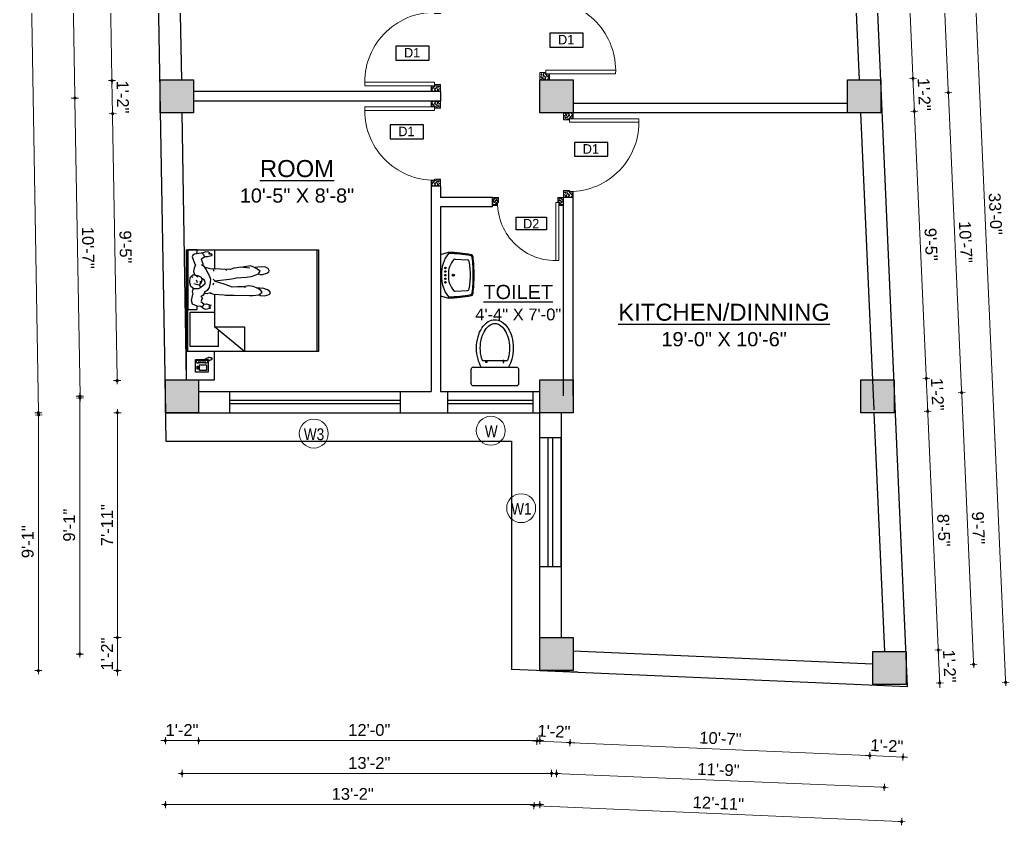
# Model space of a CAD drawing. Header units: inches. Extents: x -4763 to -1586, y -14268 to -12020.
# Drawn here: x -3973.6 to -3555.7, y -12716.5 to -12376.1 of the extents above; entities that cross this region are included whole.
import ezdxf

# ---------------------------------------------------------------- set-up
doc = ezdxf.new("R2010")
doc.units = ezdxf.units.IN
doc.header["$LTSCALE"] = 0.5
doc.header["$MEASUREMENT"] = 0
doc.header["$PDMODE"] = 66
for name, color, linetype, lineweight in [('door', 202, 'Continuous', 5), ('Ele', 7, 'Continuous', 30), ('hatch', 9, 'Continuous', 0), ('TEXT', 220, 'Continuous', 9), ('Toilet', 7, 'Continuous', 25), ('wall', 20, 'Continuous', 40)]:
    doc.layers.add(name, color=color, linetype=linetype, lineweight=lineweight)
doc.layers.add('furniture', color=31, linetype='Continuous')
doc.styles.add('arial', font='arial.ttf')
doc.styles.add('ordinary', font='ARIALN.TTF')
doc.styles.get("Standard").update_dxf_attribs({"font": 'arial.ttf'})
doc.dimstyles.new('S8', dxfattribs={"dimtxt": 5, "dimasz": 1, "dimexe": 6, "dimexo": 18, "dimgap": 1.9375, "dimtad": 1, "dimdec": 0, "dimzin": 3, "dimdsep": 46, "dimlunit": 4, "dimtxsty": 'Standard', "dimblk": 'dot 2', "dimcen": 12, "dimse1": 1, "dimse2": 1, "dimclrd": 1, "dimclre": 1, "dimclrt": 256, "dimadec": 0, "dimazin": 0, "dimtfac": 0.75, "dimtdec": 0, "dimtix": 1, "dimtmove": 1, "dimatfit": 3, "dimldrblk": 'DOT', "dimfxl": 1, "dimtolj": 1, "dimtzin": 0, "dimlwd": 9, "dimlwe": 9, "dimarcsym": 0})

# ---------------------------------------------------------------- blocks, each defined once
blk = doc.blocks.new('BED3')
at = {"layer": 'furniture'}
for p, q in [((82.68, 78), (22.7, 78)), ((22.7, 78), (22.7, 0)), ((82.68, 77.07), (22.7, 77.07)), ((82.68, 0), (82.68, 78)), ((55.62, 46.25), (56.4, 49.04)), ((56.4, 49.04), (57.04, 49.66)), ((57.04, 49.66), (57.58, 49.68)), ((57.58, 49.68), (58.45, 49.02)), ((58.45, 49.02), (59.2, 48.07)), ((59.2, 48.07), (60.04, 45.31)), ((68.21, 45.01), (69.06, 47.68)), ((69.06, 47.68), (69.82, 48.74)), ((69.82, 48.74), (70.54, 48.93)), ((70.54, 48.93), (71.64, 48.3)), ((71.64, 48.3), (72.45, 46.86)), ((72.45, 46.86), (72.74, 44.58)), ((55.84, 43.84), (55.62, 46.25)), ((55.77, 39.3), (56.17, 42.85)), ((56.1, 43.24), (55.84, 43.84)), ((56.17, 42.85), (57.82, 44.78)), ((57.82, 44.78), (58.8, 44.14)), ((58.8, 44.14), (59.86, 42.48)), ((59.86, 42.48), (61.08, 39.6)), ((60.04, 45.31), (59.91, 42.62)), ((60.07, 43.56), (60.16, 41.76)), ((67.36, 39.62), (68.66, 42.69)), ((68.17, 43.63), (68.21, 45.01)), ((68.55, 42.73), (68.17, 43.63)), ((68.66, 42.69), (70.17, 43.72)), ((70.17, 43.72), (71.54, 41.65)), ((71.54, 41.65), (72.48, 39.91)), ((72.55, 42.33), (72.29, 40.63)), ((72.74, 44.58), (72.55, 42.33)), ((55.86, 37.43), (55.77, 39.3)), ((55.94, 28.37), (55.86, 37.43)), ((61.47, 36.81), (60.9, 33.73)), ((61.08, 39.6), (61.47, 36.81)), ((66.23, 29.64), (66.61, 35.43)), ((66.61, 35.43), (66.9, 38.41)), ((66.9, 38.41), (67.36, 39.62)), ((71.88, 37.55), (72.48, 32.06)), ((73.32, 37.94), (72.46, 33.27)), ((72.48, 39.91), (73.07, 38.35)), ((73.07, 38.35), (73.32, 37.94)), ((37.32, 34.32, 11.36), (22.7, 34.32, 11.36)), ((22.7, 34.32, 11.36), (37.32, 16.7, 11.36)), ((37.32, 16.7, 11.36), (37.32, 34.32, 11.36)), ((60.44, 34.96), (60.97, 33.2)), ((60.98, 30.23), (60.64, 26.94)), ((60.97, 33.2), (60.98, 30.23)), ((65.74, 27.99), (66.23, 29.64)), ((66.23, 29.64), (66.4, 29.73)), ((72.17, 29.82), (71.85, 28.13)), ((72.48, 32.06), (72.17, 29.82)), ((55.89, 23.28), (55.94, 28.37)), ((60.73, 27.31), (62.35, 22.94)), ((64.38, 16.74), (65.5, 25.57)), ((65.5, 25.57), (65.74, 27.99)), ((70.61, 23.8), (71.04, 23.14)), ((71.85, 28.13), (70.94, 25.62)), ((71.26, 24.42), (70.99, 23.14)), ((71.05, 25.86), (71.26, 24.42)), ((25.57, 19.05, 12.8), (34.97, 19.05, 12.8)), ((25.57, 19.05, 12.8), (25.57, 2.35, 12.8)), ((56.15, 22.44), (55.89, 23.28)), ((56.53, 16.29), (56.15, 22.44)), ((62.35, 22.94), (63.47, 19.17)), ((63.47, 19.17), (64, 16.77)), ((71.04, 23.14), (71.48, 17.3)), ((6, 16.7), (22.7, 16.7)), ((6, 0), (6, 16.7)), ((10.41, 13.05, 27.83), (10.41, 5.54, 27.83)), ((18.02, 13.05, 27.83), (10.41, 13.05, 27.83)), ((11.39, 11.89, 27.83), (11.39, 7.83, 27.83)), ((14.87, 11.89, 27.83), (11.39, 11.89, 27.83)), ((14.87, 7.83, 27.83), (14.87, 11.89, 27.83)), ((17.03, 12.53, 27.83), (17.37, 13.59, 27.83)), ((17.18, 13.77, 27.83), (17.74, 13.96, 27.83)), ((17.37, 14.14, 27.83), (17.92, 14.33, 27.83)), ((17.55, 14.52, 27.83), (18.11, 14.7, 27.83)), ((17.74, 14.89, 27.83), (18.29, 15.07, 27.83)), ((18.02, 5.54, 27.83), (18.02, 13.05, 27.83)), ((18.23, 15.34, 27.83), (18.79, 15.52, 27.83)), ((18.29, 11.73, 27.83), (18.85, 11.92, 27.83)), ((18.48, 12.1, 27.83), (19.04, 12.29, 27.83)), ((18.67, 15.07, 27.83), (19.22, 15.26, 27.83)), ((18.67, 12.47, 27.83), (19.22, 12.66, 27.83)), ((18.85, 14.7, 27.83), (19.41, 14.89, 27.83)), ((18.85, 12.85, 27.83), (19.41, 13.03, 27.83)), ((19.04, 14.33, 27.83), (19.59, 14.52, 27.83)), ((19.04, 13.96, 27.83), (19.59, 14.14, 27.83)), ((19.04, 13.59, 27.83), (19.59, 13.77, 27.83)), ((19.04, 13.22, 27.83), (19.59, 13.4, 27.83)), ((22.7, 16.7), (22.7, 0)), ((56.5, 16.7, 11.36), (37.32, 16.7, 11.36)), ((45.91, 2.35, 12.8), (45.91, 16.7, 12.8)), ((48.05, 13.99), (47.51, 11.59)), ((48.58, 14.25), (48.05, 13.99)), ((49.2, 13.35), (48.58, 14.25)), ((49.49, 13.67), (49.2, 13.35)), ((50.24, 14.49), (49.48, 14.3)), ((49.48, 14.3), (49.49, 13.67)), ((50.8, 12), (49.97, 14.43)), ((50.57, 10.41), (50.8, 12)), ((57.25, 14.12), (56.53, 16.29)), ((57.18, 10.87), (57.02, 12.68)), ((57.09, 12.8), (57.46, 14.74)), ((58.72, 12.47), (58.02, 11.13)), ((60.45, 13.6), (58.72, 12.47)), ((63.39, 14.22), (60.45, 13.6)), ((62.14, 15.88), (63.34, 16.39)), ((65.39, 14.26), (63.39, 14.22)), ((64.68, 16.66), (65.34, 15.99)), ((67.58, 13.58), (65.39, 14.26)), ((70.45, 11.96), (67.58, 13.58)), ((70.93, 11.78), (69.96, 12.07)), ((70.61, 16.18), (70.18, 16.06)), ((71.32, 15.89), (70.61, 16.18)), ((72.16, 11.08), (70.93, 11.78)), ((71.48, 17.3), (71.29, 15.12)), ((71.42, 14.88), (71.74, 13.49)), ((82.68, 16.7, 11.36), (71.43, 16.7, 11.36)), ((71.74, 13.49), (72.22, 11.27)), ((78.72, 12.64), (79.29, 14.19)), ((78.75, 10.7), (78.72, 12.64)), ((79.29, 14.19), (79.36, 15.12)), ((79.36, 15.12), (79.94, 15.32)), ((80.14, 15.04), (79.94, 15.32)), ((80.14, 15.04), (80.27, 13.65)), ((80.27, 13.65), (80.8, 13.64)), ((80.35, 14.44), (81.28, 13.42)), ((81.28, 13.42), (81.57, 11.37)), ((82.68, 0), (82.68, 16.7)), ((11.39, 7.83, 27.83), (14.87, 7.83, 27.83)), ((12.26, 11.17, 27.83), (12.26, 11.17, 27.83)), ((12.26, 10.3, 27.83), (12.26, 10.3, 27.83)), ((12.26, 9.43, 27.83), (12.26, 9.43, 27.83)), ((12.26, 8.56, 27.83), (12.26, 8.56, 27.83)), ((14.14, 6.82, 27.83), (12.26, 6.82, 27.83)), ((12.26, 6.82, 27.83), (12.26, 6.38, 27.83)), ((12.26, 6.38, 27.83), (14.14, 6.38, 27.83)), ((13.13, 11.17, 27.83), (13.13, 11.17, 27.83)), ((13.13, 10.3, 27.83), (13.13, 10.3, 27.83)), ((13.13, 9.43, 27.83), (13.13, 9.43, 27.83)), ((13.13, 8.56, 27.83), (13.13, 8.56, 27.83)), ((14, 11.17, 27.83), (14, 11.17, 27.83)), ((14, 10.3, 27.83), (14, 10.3, 27.83)), ((14, 9.43, 27.83), (14, 9.43, 27.83)), ((14, 8.56, 27.83), (14, 8.56, 27.83)), ((14.14, 6.38, 27.83), (14.14, 6.82, 27.83)), ((16.24, 6.99, 27.83), (16.24, 11.62, 27.83)), ((17.17, 6.99, 27.83), (17.17, 11.62, 27.83)), ((18.11, 11.36, 27.83), (18.67, 11.55, 27.83)), ((47.51, 11.59), (47.82, 10.37)), ((47.82, 10.37), (49.19, 8.7)), ((49.19, 8.7), (49.53, 9.73)), ((49.19, 8.7), (49.43, 6.53)), ((49.43, 6.53), (50.75, 3.79)), ((49.53, 9.73), (50.23, 10.33)), ((50.23, 10.33), (50.82, 10.44)), ((52.33, 8.58), (50.82, 10.44)), ((53.04, 9.08), (52.52, 8.78)), ((54, 9.47), (53.04, 9.08)), ((55.17, 8.96), (54, 9.47)), ((55.99, 9.94), (54.93, 8.71)), ((57.02, 10.57), (55.99, 9.94)), ((58.21, 11.01), (57.02, 10.57)), ((60.46, 8.61), (59.63, 7.18)), ((59.63, 7.18), (59.81, 4.59)), ((61.01, 8.19), (60.36, 8.12)), ((62.52, 10.98), (60.46, 8.61)), ((61.91, 7.66), (61.01, 8.19)), ((61.89, 7.62), (62.6, 4.47)), ((63.51, 8.83), (61.91, 7.66)), ((63.53, 11.08), (62.52, 10.98)), ((64.19, 8.31), (62.87, 8.32)), ((64.05, 6.26), (63.37, 6.45)), ((64.83, 9.23), (63.51, 8.83)), ((64.43, 10.74), (63.53, 11.08)), ((65.09, 5.81), (64.05, 6.26)), ((65.36, 10.15), (64.43, 10.74)), ((65.92, 9.13), (64.83, 9.23)), ((66.22, 9.05), (65.36, 10.15)), ((66.53, 8.85), (65.92, 9.13)), ((67.66, 6.94), (66.53, 8.85)), ((66.69, 6.96), (67.8, 5.35)), ((67.89, 5.13), (67.66, 6.94)), ((73.33, 10.21), (72.16, 11.08)), ((74.08, 9.07), (73.33, 10.21)), ((74.72, 9.88), (73.62, 9.87)), ((77.15, 8.93), (74.72, 9.88)), ((78.49, 10.75), (77.21, 8.85)), ((80.06, 10.21), (78.49, 10.75)), ((80.63, 9.62), (80.06, 10.21)), ((80.83, 8.87), (80.14, 4.81)), ((81.57, 11.37), (80.69, 9.59)), ((80.69, 9.59), (80.83, 8.87)), ((22.7, 0), (6, 0)), ((10.41, 5.54, 27.83), (18.02, 5.54, 27.83)), ((22.7, 0.93), (82.68, 0.93)), ((82.68, 0), (22.7, 0)), ((25.57, 2.35, 12.8), (45.91, 2.35, 12.8)), ((50.75, 3.79), (52.76, 3.16)), ((52.76, 3.16), (56.32, 3.84)), ((56.49, 4.04), (58.19, 3.71)), ((58.19, 3.71), (60.06, 4.24)), ((59.81, 4.59), (61.11, 2.74)), ((61.11, 2.74), (63.3, 2.13)), ((63.3, 2.13), (64.69, 2.1)), ((64.69, 2.1), (65.39, 2.31)), ((65.39, 2.31), (66.31, 2.32)), ((66.31, 2.32), (67.14, 3.19)), ((66.95, 3.11), (66.64, 3.83)), ((67.14, 3.19), (67.97, 3.86)), ((67.97, 3.86), (67.89, 5.13)), ((69.96, 4.39), (68.14, 4.83)), ((71.97, 4.61), (69.96, 4.39)), ((73.8, 5.44), (71.97, 4.61)), ((74.23, 5.03), (73.8, 5.44)), ((78.53, 3.57), (74.23, 5.03)), ((79.56, 4.01), (78.53, 3.57)), ((80.14, 4.81), (79.56, 4.01))]:
    blk.add_line(p, q, dxfattribs=at)
blk.add_lwpolyline([(80.42, 6.46), (82.68, 6.46), (82.68, 0.93), (47.51, 0.93), (47.51, 6.46), (49.46, 6.46)], dxfattribs=at)
for centre, start, end in [((16.7, 11.62, 27.83), 298.49146, 241.50854), ((16.7, 6.99, 27.83), 118.49146, 61.50854)]:
    blk.add_arc(centre, 0.972, start, end, dxfattribs=at)
blk = doc.blocks.new('mb-lavabo5')
for p, q in [((-219, 0), (-242, -85)), ((219, 0), (-219, 0)), ((219, 0), (242, -85)), ((-230, -85), (-242, -85)), ((242, -85), (230, -85)), ((-170, -154), (-163, -284)), ((170, -154), (163, -284))]:
    blk.add_line(p, q)
for centre, radius in [((-76, -52), 7.7), ((-76, -52), 7.93), ((-38, -52), 7.93), ((-38, -52), 7.7), ((0, -52), 7.93), ((38, -52), 7.7), ((38, -52), 7.93), ((76, -52), 7.7), ((76, -52), 7.93), ((0, -135), 11.3), ((0, -135), 7.55)]:
    blk.add_circle(centre, radius)
for centre, radius, start, end in [((1005, -72), 1246, 180.6088, 191.7933), ((-12, -360), 351, 88.0682, 128.4553), ((1017, -72), 1246, 180.6088, 191.4142), ((-20, -292), 208, 84.3472, 134.0569), ((12, -360), 351, 51.5447, 91.9318), ((20, -292), 208, 45.9431, 95.6528), ((-1017, -72), 1246, 348.5858, 359.3912), ((-1005, -72), 1246, 348.2067, 359.3912), ((-154, -153), 15.1, 134.0569, 182.9669), ((154, -153), 15.1, 357.0331, 45.9431), ((-142, -283), 21.2, 182.9669, 260.9653), ((18, 723), 1040, 260.9881, 269.0391), ((-18, 723), 1040, 271.0245, 279.0219), ((142, -283), 21.2, 279.0347, 357.0331), ((-195, -322), 21.2, 191.7933, 262.1623), ((-185, -314), 21.2, 191.4142, 263.5691), ((-4, 1285), 1640, 263.2249, 270.1481), ((-4, 1285), 1631, 263.5691, 270.149), ((4, 1285), 1631, 269.851, 276.4309), ((4, 1285), 1640, 269.8519, 276.7751), ((185, -314), 21.2, 276.4309, 348.5858), ((195, -322), 21.2, 277.8377, 348.2067)]:
    blk.add_arc(centre, radius, start, end)
blk = doc.blocks.new('mb-boncau1')
at = {"linetype": 'Continuous'}
for p, q in [((225, 0), (-225, 0)), ((-250, -25), (-250, -175)), ((250, -175), (250, -25)), ((-225, -200), (225, -200))]:
    blk.add_line(p, q, dxfattribs=at)
at = {"color": 44, "linetype": 'Continuous'}
for p, q in [((-133, -270), (133, -270)), ((-86, -248), (-96, -248)), ((-96, -248), (-96, -270)), ((-96, -270), (-86, -270)), ((-86, -270), (-86, -248)), ((86, -248), (96, -248)), ((86, -270), (86, -248)), ((96, -270), (86, -270)), ((96, -248), (96, -270))]:
    blk.add_line(p, q, dxfattribs=at)
at = {"linetype": 'Continuous'}
for centre, radius, start, end in [((-225, -25), 25, 90, 180), ((225, -25), 25, 0, 90), ((-225, -175), 25, 180, 270), ((134, -366), 323, 149.0966, 164.9269), ((-134, -366), 323, 15.0731, 30.9034), ((225, -175), 25, 270, 0), ((264, -401), 458, 164.9269, 180), ((-264, -401), 458, 0, 15.0731), ((264, -401), 458, 180, 195.0731), ((-264, -401), 458, 344.9269, 0), ((134, -436), 323, 195.0731, 213.0315), ((-134, -436), 323, 326.9685, 344.9269), ((52, -490), 226, 213.0315, 237.5002), ((-52, -490), 226, 302.4998, 326.9685), ((0, -571), 129, 237.5002, 270), ((0, -571), 129, 270, 302.4998)]:
    blk.add_arc(centre, radius, start, end, dxfattribs=at)
at = {"color": 44, "linetype": 'Continuous'}
for centre, radius, start, end in [((264, -401), 418, 164.9269, 180), ((134, -366), 283, 160.176, 164.9269), ((-134, -366), 283, 15.0731, 19.824), ((-264, -401), 418, 0, 15.0731), ((264, -401), 418, 180, 195.0731), ((-264, -401), 418, 344.9269, 0), ((134, -436), 283, 195.0731, 213.0315), ((-134, -436), 283, 326.9685, 344.9269), ((52, -490), 186, 213.0315, 237.5002), ((-52, -490), 186, 302.4998, 326.9685), ((0, -571), 89.3, 237.5002, 270), ((0, -571), 89.3, 270, 302.4998)]:
    blk.add_arc(centre, radius, start, end, dxfattribs=at)
blk = doc.blocks.new('A$C27B36B59')
at = {"layer": 'door'}
for p, q in [((0, 4), (0, 0)), ((2.5, 4), (0, 4)), ((0, 0), (3, 0)), ((2.5, 2.5), (2.5, 4)), ((3, 2.5), (2.5, 2.5)), ((3, 0), (3, 2.5))]:
    blk.add_line(p, q, dxfattribs=at)
for centre, radius, start, end in [((-1.4, -0.54), 4.75, 22.1411, 72.838), ((1.34, 2.09), 1.64, 45.138, 144.8948), ((2.21, 0.3), 2.49, 83.3149, 152.658), ((0.13, 0.37), 2.05, 349.4875, 93.6805), ((1.96, -0.47), 2.01, 58.7447, 166.495), ((-0.06, 0.32), 1.13, 343.542, 86.947), ((2.08, -0.4), 1.17, 38.2816, 160.1519)]:
    blk.add_arc(centre, radius, start, end, dxfattribs=at)
blk = doc.blocks.new('D2')
at = {"layer": 'door'}
for p, q in [((74473.95, 24047.59), (74473.95, 24018.09)), ((74473.95, 24047.59), (74475.45, 24047.59)), ((74475.45, 24047.59), (74475.45, 24018.13))]:
    blk.add_line(p, q, dxfattribs=at)
blk.add_arc((74473.95, 24047.59), 29.5, 180, 272.9146, dxfattribs=at)
at = {"layer": 'door', "xscale": -1, "rotation": 180}
blk.add_blockref('A$C27B36B59', (74441.95, 24050.09), dxfattribs=at)
at = {"layer": 'door', "rotation": 180}
blk.add_blockref('A$C27B36B59', (74477.95, 24050.09), dxfattribs=at)
blk = doc.blocks.new('dot1')
at = {"layer": 'hatch'}
h = blk.add_hatch(color=256, dxfattribs=at)
edge = h.paths.add_edge_path()
edge.add_arc((0, 0), 1, 0, 360)
for p, q in [((3, 0), (-3, 0)), ((0, 3), (0, -3))]:
    blk.add_line(p, q, dxfattribs=at)
blk.add_circle((0, 0), 1, dxfattribs=at)
blk = doc.blocks.new('dot 2')
at = {"layer": 'hatch', "xscale": 0.5, "yscale": 0.5, "zscale": 0.5}
blk.add_blockref('dot1', (0, 0), dxfattribs=at)
blk = doc.blocks.new('*D1412')
at = {"layer": 'Defpoints', "color": 0, "transparency": 16777216}
for p in [(-3916.71, -12276.47), (-3934.7, -12401.82), (-3914.31, -12401.47)]:
    blk.add_point(p, dxfattribs=at)
at = {"layer": 'Toilet', "color": 1, "lineweight": 9, "transparency": 16777216}
blk.add_line((-3936.84, -12277.82), (-3934.72, -12400.82), dxfattribs=at)
for p, rotation in [((-3936.86, -12276.82), 90.98917906508004), ((-3934.7, -12401.82), 270.98917906508)]:
    blk.add_blockref('dot 2', p, dxfattribs=dict(at, rotation=rotation))
at = {"layer": 'Toilet', "transparency": 16777216, "insert": (-3931.29, -12339.24), "char_height": 5, "attachment_point": 5, "rotation": 270.9892}
blk.add_mtext('\\A1;10\'-5"', dxfattribs=at)
blk = doc.blocks.new('_Dot')
at = {"color": 0, "linetype": 'ByBlock', "lineweight": -2}
blk.add_line((-0.5, 0), (-1, 0), dxfattribs=at)
at = {"color": 0, "linetype": 'ByBlock', "const_width": 0.5}
blk.add_lwpolyline([(-0.25, 0, 1), (0.25, 0, 1)], format="xyb", close=True, dxfattribs=at)
blk = doc.blocks.new('*D1413')
at = {"layer": 'Defpoints', "color": 0, "transparency": 16777216}
for p in [(-3914.31, -12401.47), (-3934.46, -12415.82), (-3914.31, -12415.47)]:
    blk.add_point(p, dxfattribs=at)
at = {"layer": 'Toilet', "color": 1, "lineweight": 9, "transparency": 16777216}
for p, q in [((-3934.72, -12400.82), (-3934.74, -12399.82)), ((-3934.7, -12401.82), (-3934.46, -12415.82)), ((-3934.44, -12416.82), (-3934.43, -12417.82))]:
    blk.add_line(p, q, dxfattribs=at)
for p, rotation in [((-3934.7, -12401.82), 270.98917906508), ((-3934.46, -12415.82), 90.98917906508004)]:
    blk.add_blockref('dot 2', p, dxfattribs=dict(at, rotation=rotation))
at = {"layer": 'Toilet', "transparency": 16777216, "insert": (-3930.13, -12408.74), "char_height": 5, "attachment_point": 5, "rotation": 270.9892}
blk.add_mtext('\\A1;1\'-2"', dxfattribs=at)
blk = doc.blocks.new('*D1414')
at = {"layer": 'Defpoints', "color": 0, "transparency": 16777216}
for p in [(-3914.31, -12415.47), (-3932.51, -12528.57), (-3912.12, -12528.21)]:
    blk.add_point(p, dxfattribs=at)
at = {"layer": 'Toilet', "color": 1, "lineweight": 9, "transparency": 16777216}
blk.add_line((-3934.44, -12416.82), (-3932.53, -12527.57), dxfattribs=at)
for p, rotation in [((-3934.46, -12415.82), 90.98917906508004), ((-3932.51, -12528.57), 270.98917906508)]:
    blk.add_blockref('dot 2', p, dxfattribs=dict(at, rotation=rotation))
at = {"layer": 'Toilet', "transparency": 16777216, "insert": (-3929, -12472.11), "char_height": 5, "attachment_point": 5, "rotation": 270.9892}
blk.add_mtext('\\A1;9\'-5"', dxfattribs=at)
blk = doc.blocks.new('*D1415')
at = {"layer": 'Defpoints', "color": 0, "transparency": 16777216}
for p in [(-3950.38, -12409.21), (-3907.31, -12408.47), (-3905.12, -12535.21)]:
    blk.add_point(p, dxfattribs=at)
at = {"layer": 'Toilet', "color": 1, "lineweight": 9, "transparency": 16777216}
blk.add_line((-3948.21, -12534.96), (-3950.36, -12410.21), dxfattribs=at)
for p, rotation in [((-3950.38, -12409.21), 90.98917906511056), ((-3948.19, -12535.96), 270.9891790651105)]:
    blk.add_blockref('dot 2', p, dxfattribs=dict(at, rotation=rotation))
at = {"layer": 'Toilet', "transparency": 16777216, "insert": (-3944.79, -12472.51), "char_height": 5, "attachment_point": 5, "rotation": 270.9892}
blk.add_mtext('\\A1;10\'-7"', dxfattribs=at)
blk = doc.blocks.new('*D1416')
at = {"layer": 'Defpoints', "color": 0, "transparency": 16777216}
for p in [(-3909.71, -12269.47), (-3952.78, -12270.21), (-3907.31, -12408.47)]:
    blk.add_point(p, dxfattribs=at)
at = {"layer": 'Toilet', "color": 1, "lineweight": 9, "transparency": 16777216}
blk.add_line((-3950.4, -12408.21), (-3952.76, -12271.21), dxfattribs=at)
for p, rotation in [((-3952.78, -12270.21), 90.98917906508001), ((-3950.38, -12409.21), 270.98917906508)]:
    blk.add_blockref('dot 2', p, dxfattribs=dict(at, rotation=rotation))
at = {"layer": 'Toilet', "transparency": 16777216, "insert": (-3947.13, -12339.64), "char_height": 5, "attachment_point": 5, "rotation": 270.9892}
blk.add_mtext('\\A1;11\'-7"', dxfattribs=at)
blk = doc.blocks.new('*D1418')
at = {"layer": 'Defpoints', "color": 0, "transparency": 16777216}
for p in [(-3746.95, -12535.21), (-3948.28, -12644.17), (-3746.95, -12644.17)]:
    blk.add_point(p, dxfattribs=at)
at = {"layer": 'Toilet', "color": 1, "lineweight": 9, "transparency": 16777216}
blk.add_line((-3948.28, -12536.21), (-3948.28, -12643.17), dxfattribs=at)
for p, rotation in [((-3948.28, -12535.21), 90), ((-3948.28, -12644.17), 270)]:
    blk.add_blockref('dot 2', p, dxfattribs=dict(at, rotation=rotation))
at = {"layer": 'Toilet', "transparency": 16777216, "insert": (-3952.77, -12589.69), "char_height": 5, "attachment_point": 5, "rotation": 90}
blk.add_mtext('\\A1;9\'-1"', dxfattribs=at)
blk = doc.blocks.new('*D1419')
at = {"layer": 'Defpoints', "color": 0, "transparency": 16777216}
for p in [(-3753.95, -12542.21), (-3932.39, -12637.17), (-3753.95, -12637.17)]:
    blk.add_point(p, dxfattribs=at)
at = {"layer": 'Toilet', "color": 1, "lineweight": 9, "transparency": 16777216}
blk.add_line((-3932.39, -12543.21), (-3932.39, -12636.17), dxfattribs=at)
for p, rotation in [((-3932.39, -12542.21), 90), ((-3932.39, -12637.17), 270)]:
    blk.add_blockref('dot 2', p, dxfattribs=dict(at, rotation=rotation))
at = {"layer": 'Toilet', "transparency": 16777216, "insert": (-3936.84, -12589.69), "char_height": 5, "attachment_point": 5, "rotation": 90}
blk.add_mtext('\\A1;7\'-11"', dxfattribs=at)
blk = doc.blocks.new('*D1420')
at = {"layer": 'Defpoints', "color": 0, "transparency": 16777216}
for p in [(-3753.95, -12637.17), (-3932.39, -12651.17), (-3753.95, -12651.17)]:
    blk.add_point(p, dxfattribs=at)
at = {"layer": 'Toilet', "color": 1, "lineweight": 9, "transparency": 16777216}
for p, q in [((-3932.39, -12636.17), (-3932.39, -12635.17)), ((-3932.39, -12637.17), (-3932.39, -12651.17)), ((-3932.39, -12652.17), (-3932.39, -12653.17))]:
    blk.add_line(p, q, dxfattribs=at)
for p, rotation in [((-3932.39, -12637.17), 270), ((-3932.39, -12651.17), 90)]:
    blk.add_blockref('dot 2', p, dxfattribs=dict(at, rotation=rotation))
at = {"layer": 'Toilet', "transparency": 16777216, "insert": (-3936.84, -12644.17), "char_height": 5, "attachment_point": 5, "rotation": 90}
blk.add_mtext('\\A1;1\'-2"', dxfattribs=at)
blk = doc.blocks.new('*D1421')
at = {"layer": 'Defpoints', "color": 0, "transparency": 16777216}
for p in [(-3918.56, -12169.47), (-3965.71, -12543.14), (-3912.12, -12542.21)]:
    blk.add_point(p, dxfattribs=at)
at = {"layer": 'Toilet', "color": 1, "lineweight": 9, "transparency": 16777216}
blk.add_line((-3972.13, -12171.39), (-3965.73, -12542.14), dxfattribs=at)
for p, rotation in [((-3972.15, -12170.39), 90.98917906510306), ((-3965.71, -12543.14), 270.9891790651031)]:
    blk.add_blockref('dot 2', p, dxfattribs=dict(at, rotation=rotation))
at = {"layer": 'Toilet', "transparency": 16777216, "insert": (-3964.44, -12356.69), "char_height": 5, "attachment_point": 5, "rotation": 270.9892}
blk.add_mtext('\\A1;31\'-1"', dxfattribs=at)
blk = doc.blocks.new('*D1422')
at = {"layer": 'Defpoints', "color": 0, "transparency": 16777216}
for p in [(-3753.95, -12542.21), (-3965.81, -12651.17), (-3753.95, -12651.17)]:
    blk.add_point(p, dxfattribs=at)
at = {"layer": 'Toilet', "color": 1, "lineweight": 9, "transparency": 16777216}
blk.add_line((-3965.81, -12543.21), (-3965.81, -12650.17), dxfattribs=at)
for p, rotation in [((-3965.81, -12542.21), 90), ((-3965.81, -12651.17), 270)]:
    blk.add_blockref('dot 2', p, dxfattribs=dict(at, rotation=rotation))
at = {"layer": 'Toilet', "transparency": 16777216, "insert": (-3970.3, -12596.69), "char_height": 5, "attachment_point": 5, "rotation": 90}
blk.add_mtext('\\A1;9\'-1"', dxfattribs=at)
blk = doc.blocks.new('*D1423')
at = {"layer": 'Defpoints', "color": 0, "transparency": 16777216}
for p in [(-3912.12, -12542.21), (-3898.12, -12542.21), (-3912.12, -12680.71)]:
    blk.add_point(p, dxfattribs=at)
at = {"layer": 'Toilet', "color": 1, "lineweight": 9, "transparency": 16777216}
for p, q in [((-3913.12, -12680.71), (-3914.12, -12680.71)), ((-3898.12, -12680.71), (-3912.12, -12680.71)), ((-3897.12, -12680.71), (-3896.12, -12680.71))]:
    blk.add_line(p, q, dxfattribs=at)
blk.add_blockref('dot 2', (-3912.12, -12680.71), dxfattribs=at)
at = {"layer": 'Toilet', "color": 1, "lineweight": 9, "transparency": 16777216, "rotation": 180}
blk.add_blockref('dot 2', (-3898.12, -12680.71), dxfattribs=at)
at = {"layer": 'Toilet', "transparency": 16777216, "insert": (-3905.12, -12676.26), "char_height": 5, "attachment_point": 5}
blk.add_mtext('\\A1;1\'-2"', dxfattribs=at)
blk = doc.blocks.new('*D1425')
at = {"layer": 'Defpoints', "color": 0, "transparency": 16777216}
for p in [(-3753.95, -12651.17), (-3739.95, -12651.78), (-3741.24, -12681.56)]:
    blk.add_point(p, dxfattribs=at)
at = {"layer": 'Toilet', "color": 1, "lineweight": 9, "transparency": 16777216}
for p, q in [((-3756.24, -12680.91), (-3757.24, -12680.86)), ((-3755.24, -12680.95), (-3741.24, -12681.56)), ((-3740.25, -12681.6), (-3739.25, -12681.64))]:
    blk.add_line(p, q, dxfattribs=at)
for p, rotation in [((-3755.24, -12680.95), 357.5160448331329), ((-3741.24, -12681.56), 177.5160448331328)]:
    blk.add_blockref('dot 2', p, dxfattribs=dict(at, rotation=rotation))
at = {"layer": 'Toilet', "transparency": 16777216, "insert": (-3748.05, -12676.81), "char_height": 5, "attachment_point": 5, "rotation": 357.516}
blk.add_mtext('\\A1;1\'-2"', dxfattribs=at)
blk = doc.blocks.new('*D1426')
at = {"layer": 'Defpoints', "color": 0, "transparency": 16777216}
for p in [(-3739.95, -12651.78), (-3613.31, -12657.08), (-3614.61, -12687.05)]:
    blk.add_point(p, dxfattribs=at)
at = {"layer": 'Toilet', "color": 1, "lineweight": 9, "transparency": 16777216}
blk.add_line((-3740.25, -12681.6), (-3615.61, -12687.01), dxfattribs=at)
for p, rotation in [((-3741.24, -12681.56), 177.5160448331316), ((-3614.61, -12687.05), 357.5160448331316)]:
    blk.add_blockref('dot 2', p, dxfattribs=dict(at, rotation=rotation))
at = {"layer": 'Toilet', "transparency": 16777216, "insert": (-3677.73, -12679.82), "char_height": 5, "attachment_point": 5, "rotation": 357.516}
blk.add_mtext('\\A1;10\'-7"', dxfattribs=at)
blk = doc.blocks.new('*D1427')
at = {"layer": 'Defpoints', "color": 0, "transparency": 16777216}
for p in [(-3613.31, -12657.08), (-3599.31, -12657.08), (-3600.64, -12687.66)]:
    blk.add_point(p, dxfattribs=at)
at = {"layer": 'Toilet', "color": 1, "lineweight": 9, "transparency": 16777216}
for p, q in [((-3615.61, -12687.01), (-3616.61, -12686.96)), ((-3614.61, -12687.05), (-3600.64, -12687.66)), ((-3599.64, -12687.7), (-3598.64, -12687.74))]:
    blk.add_line(p, q, dxfattribs=at)
for p, rotation in [((-3614.61, -12687.05), 357.5160448331316), ((-3600.64, -12687.66), 177.5160448331316)]:
    blk.add_blockref('dot 2', p, dxfattribs=dict(at, rotation=rotation))
at = {"layer": 'Toilet', "transparency": 16777216, "insert": (-3607.43, -12682.91), "char_height": 5, "attachment_point": 5, "rotation": 357.516}
blk.add_mtext('\\A1;1\'-2"', dxfattribs=at)
blk = doc.blocks.new('*D1429')
at = {"layer": 'Defpoints', "color": 0, "transparency": 16777216}
for p in [(-3746.95, -12644.17), (-3606.31, -12650.08), (-3608.43, -12700.48)]:
    blk.add_point(p, dxfattribs=at)
at = {"layer": 'Toilet', "color": 1, "lineweight": 9, "transparency": 16777216}
blk.add_line((-3748.07, -12694.62), (-3609.43, -12700.44), dxfattribs=at)
for p, rotation in [((-3749.07, -12694.58), 177.5958237491187), ((-3608.43, -12700.48), 357.5958237491187)]:
    blk.add_blockref('dot 2', p, dxfattribs=dict(at, rotation=rotation))
at = {"layer": 'Toilet', "transparency": 16777216, "insert": (-3678.56, -12693.04), "char_height": 5, "attachment_point": 5, "rotation": 357.5958}
blk.add_mtext('\\A1;11\'-9"', dxfattribs=at)
blk = doc.blocks.new('*D1430')
at = {"layer": 'Defpoints', "color": 0, "transparency": 16777216}
for p in [(-3912.12, -12542.21), (-3753.95, -12542.21), (-3753.95, -12707.78)]:
    blk.add_point(p, dxfattribs=at)
at = {"layer": 'Toilet', "color": 1, "lineweight": 9, "transparency": 16777216}
blk.add_line((-3911.12, -12707.78), (-3754.95, -12707.78), dxfattribs=at)
at = {"layer": 'Toilet', "color": 1, "lineweight": 9, "transparency": 16777216, "rotation": 180}
blk.add_blockref('dot 2', (-3912.12, -12707.78), dxfattribs=at)
at = {"layer": 'Toilet', "color": 1, "lineweight": 9, "transparency": 16777216}
blk.add_blockref('dot 2', (-3753.95, -12707.78), dxfattribs=at)
at = {"layer": 'Toilet', "transparency": 16777216, "insert": (-3833.04, -12703.29), "char_height": 5, "attachment_point": 5}
blk.add_mtext('\\A1;13\'-2"', dxfattribs=at)
blk = doc.blocks.new('*D1431')
at = {"layer": 'Defpoints', "color": 0, "transparency": 16777216}
for p in [(-3753.95, -12651.17), (-3598.65, -12657.91), (-3601.13, -12714.99)]:
    blk.add_point(p, dxfattribs=at)
at = {"layer": 'Toilet', "color": 1, "lineweight": 9, "transparency": 16777216}
blk.add_line((-3755.43, -12708.29), (-3602.13, -12714.94), dxfattribs=at)
for p, rotation in [((-3756.43, -12708.25), 177.5160448331279), ((-3601.13, -12714.99), 357.5160448331279)]:
    blk.add_blockref('dot 2', p, dxfattribs=dict(at, rotation=rotation))
at = {"layer": 'Toilet', "transparency": 16777216, "insert": (-3678.59, -12707.17), "char_height": 5, "attachment_point": 5, "rotation": 357.516}
blk.add_mtext('\\A1;12\'-11"', dxfattribs=at)
blk = doc.blocks.new('*D1433')
at = {"layer": 'Defpoints', "color": 0, "transparency": 16777216}
for p in [(-3616.17, -12276.47), (-3610.01, -12401.47), (-3596.39, -12400.87)]:
    blk.add_point(p, dxfattribs=at)
at = {"layer": 'Toilet', "color": 1, "lineweight": 9, "transparency": 16777216}
blk.add_line((-3601.88, -12276.84), (-3596.43, -12399.87), dxfattribs=at)
for p, rotation in [((-3601.92, -12275.84), 92.53635972212807), ((-3596.39, -12400.87), 272.5363597221281)]:
    blk.add_blockref('dot 2', p, dxfattribs=dict(at, rotation=rotation))
at = {"layer": 'Toilet', "transparency": 16777216, "insert": (-3594.67, -12338.15), "char_height": 5, "attachment_point": 5, "rotation": 272.5364}
blk.add_mtext('\\A1;10\'-5"', dxfattribs=at)
blk = doc.blocks.new('*D1434')
at = {"layer": 'Defpoints', "color": 0, "transparency": 16777216}
for p in [(-3610.01, -12401.47), (-3609.39, -12415.47), (-3595.77, -12414.87)]:
    blk.add_point(p, dxfattribs=at)
at = {"layer": 'Toilet', "color": 1, "lineweight": 9, "transparency": 16777216}
for p, q in [((-3596.43, -12399.87), (-3596.47, -12398.87)), ((-3596.39, -12400.87), (-3595.77, -12414.87)), ((-3595.72, -12415.86), (-3595.68, -12416.86))]:
    blk.add_line(p, q, dxfattribs=at)
for p, rotation in [((-3596.39, -12400.87), 272.5363597221281), ((-3595.77, -12414.87), 92.53635972212807)]:
    blk.add_blockref('dot 2', p, dxfattribs=dict(at, rotation=rotation))
at = {"layer": 'Toilet', "transparency": 16777216, "insert": (-3591.63, -12407.67), "char_height": 5, "attachment_point": 5, "rotation": 272.5364}
blk.add_mtext('\\A1;1\'-2"', dxfattribs=at)
blk = doc.blocks.new('*D1435')
at = {"layer": 'Defpoints', "color": 0, "transparency": 16777216}
for p in [(-3609.39, -12415.47), (-3604.4, -12528.21), (-3590.77, -12527.61)]:
    blk.add_point(p, dxfattribs=at)
at = {"layer": 'Toilet', "color": 1, "lineweight": 9, "transparency": 16777216}
blk.add_line((-3595.72, -12415.86), (-3590.82, -12526.61), dxfattribs=at)
for p, rotation in [((-3595.77, -12414.87), 92.53635972212807), ((-3590.77, -12527.61), 272.5363597221281)]:
    blk.add_blockref('dot 2', p, dxfattribs=dict(at, rotation=rotation))
at = {"layer": 'Toilet', "transparency": 16777216, "insert": (-3588.78, -12471.04), "char_height": 5, "attachment_point": 5, "rotation": 272.5364}
blk.add_mtext('\\A1;9\'-5"', dxfattribs=at)
blk = doc.blocks.new('*D1436')
at = {"layer": 'Defpoints', "color": 0, "transparency": 16777216}
for p in [(-3604.4, -12528.21), (-3603.78, -12542.21), (-3590.15, -12541.61)]:
    blk.add_point(p, dxfattribs=at)
at = {"layer": 'Toilet', "color": 1, "lineweight": 9, "transparency": 16777216}
for p, q in [((-3590.82, -12526.61), (-3590.86, -12525.61)), ((-3590.77, -12527.61), (-3590.15, -12541.61)), ((-3590.11, -12542.61), (-3590.06, -12543.61))]:
    blk.add_line(p, q, dxfattribs=at)
for p, rotation in [((-3590.77, -12527.61), 272.5363597221281), ((-3590.15, -12541.61), 92.53635972212807)]:
    blk.add_blockref('dot 2', p, dxfattribs=dict(at, rotation=rotation))
at = {"layer": 'Toilet', "transparency": 16777216, "insert": (-3586.02, -12534.41), "char_height": 5, "attachment_point": 5, "rotation": 272.5364}
blk.add_mtext('\\A1;1\'-2"', dxfattribs=at)
blk = doc.blocks.new('*D1437')
at = {"layer": 'Defpoints', "color": 0, "transparency": 16777216}
for p in [(-3603.78, -12542.21), (-3599.31, -12643.08), (-3585.68, -12642.47)]:
    blk.add_point(p, dxfattribs=at)
at = {"layer": 'Toilet', "color": 1, "lineweight": 9, "transparency": 16777216}
blk.add_line((-3590.11, -12542.61), (-3585.73, -12641.47), dxfattribs=at)
for p, rotation in [((-3590.15, -12541.61), 92.53635972212807), ((-3585.68, -12642.47), 272.5363597221281)]:
    blk.add_blockref('dot 2', p, dxfattribs=dict(at, rotation=rotation))
at = {"layer": 'Toilet', "transparency": 16777216, "insert": (-3583.43, -12591.84), "char_height": 5, "attachment_point": 5, "rotation": 272.5364}
blk.add_mtext('\\A1;8\'-5"', dxfattribs=at)
blk = doc.blocks.new('*D1438')
at = {"layer": 'Defpoints', "color": 0, "transparency": 16777216}
for p in [(-3599.31, -12643.08), (-3599.31, -12657.08), (-3585.06, -12656.44)]:
    blk.add_point(p, dxfattribs=at)
at = {"layer": 'Toilet', "color": 1, "lineweight": 9, "transparency": 16777216}
for p, q in [((-3585.73, -12641.47), (-3585.77, -12640.47)), ((-3585.68, -12642.47), (-3585.06, -12656.44)), ((-3585.02, -12657.44), (-3584.98, -12658.44))]:
    blk.add_line(p, q, dxfattribs=at)
for p, rotation in [((-3585.68, -12642.47), 272.5363597221281), ((-3585.06, -12656.44), 92.53635972212807)]:
    blk.add_blockref('dot 2', p, dxfattribs=dict(at, rotation=rotation))
at = {"layer": 'Toilet', "transparency": 16777216, "insert": (-3580.93, -12649.26), "char_height": 5, "attachment_point": 5, "rotation": 272.5364}
blk.add_mtext('\\A1;1\'-2"', dxfattribs=at)
blk = doc.blocks.new('*D1439')
at = {"layer": 'Defpoints', "color": 0, "transparency": 16777216}
for p in [(-3623.17, -12269.47), (-3581.44, -12406.89), (-3617.01, -12408.47)]:
    blk.add_point(p, dxfattribs=at)
at = {"layer": 'Toilet', "color": 1, "lineweight": 9, "transparency": 16777216}
blk.add_line((-3587.55, -12268.89), (-3581.48, -12405.89), dxfattribs=at)
for p, rotation in [((-3587.6, -12267.89), 92.53635972209058), ((-3581.44, -12406.89), 272.5363597220905)]:
    blk.add_blockref('dot 2', p, dxfattribs=dict(at, rotation=rotation))
at = {"layer": 'Toilet', "transparency": 16777216, "insert": (-3580.07, -12337.2), "char_height": 5, "attachment_point": 5, "rotation": 272.5364}
blk.add_mtext('\\A1;11\'-7"', dxfattribs=at)
blk = doc.blocks.new('*D1440')
at = {"layer": 'Defpoints', "color": 0, "transparency": 16777216}
for p in [(-3617.01, -12408.47), (-3611.4, -12535.21), (-3575.82, -12533.64)]:
    blk.add_point(p, dxfattribs=at)
at = {"layer": 'Toilet', "color": 1, "lineweight": 9, "transparency": 16777216}
blk.add_line((-3581.39, -12407.89), (-3575.87, -12532.64), dxfattribs=at)
for p, rotation in [((-3581.44, -12406.89), 92.53635972212811), ((-3575.82, -12533.64), 272.5363597221281)]:
    blk.add_blockref('dot 2', p, dxfattribs=dict(at, rotation=rotation))
at = {"layer": 'Toilet', "transparency": 16777216, "insert": (-3574.15, -12470.07), "char_height": 5, "attachment_point": 5, "rotation": 272.5364}
blk.add_mtext('\\A1;10\'-7"', dxfattribs=at)
blk = doc.blocks.new('*D1441')
at = {"layer": 'Defpoints', "color": 0, "transparency": 16777216}
for p in [(-3611.4, -12535.21), (-3570.74, -12648.5), (-3606.31, -12650.08)]:
    blk.add_point(p, dxfattribs=at)
at = {"layer": 'Toilet', "color": 1, "lineweight": 9, "transparency": 16777216}
blk.add_line((-3575.78, -12534.64), (-3570.78, -12647.5), dxfattribs=at)
for p, rotation in [((-3575.82, -12533.64), 92.53635972212811), ((-3570.74, -12648.5), 272.5363597221281)]:
    blk.add_blockref('dot 2', p, dxfattribs=dict(at, rotation=rotation))
at = {"layer": 'Toilet', "transparency": 16777216, "insert": (-3568.79, -12590.87), "char_height": 5, "attachment_point": 5, "rotation": 272.5364}
blk.add_mtext('\\A1;9\'-7"', dxfattribs=at)

msp = doc.modelspace()

# ---------------------------------------------------------------- hatches: boundary and pattern name
at = {"layer": 'Toilet'}
for points in [[(-3900.31, -12401.47), (-3914.31, -12401.47), (-3914.31, -12415.47), (-3900.31, -12415.47)], [(-3739.95, -12401.47), (-3753.95, -12401.47), (-3753.95, -12415.47), (-3739.95, -12415.47)], [(-3610.01, -12401.47), (-3624.01, -12401.47), (-3624.01, -12415.47), (-3610.01, -12415.47)], [(-3898.12, -12528.21), (-3912.12, -12528.21), (-3912.12, -12542.21), (-3898.12, -12542.21)], [(-3739.95, -12528.21), (-3753.95, -12528.21), (-3753.95, -12542.21), (-3739.95, -12542.21)], [(-3604.4, -12528.21), (-3618.4, -12528.21), (-3618.4, -12542.21), (-3604.4, -12542.21)], [(-3739.95, -12637.17), (-3753.95, -12637.17), (-3753.95, -12651.17), (-3739.95, -12651.17)], [(-3599.31, -12643.08), (-3613.31, -12643.08), (-3613.31, -12657.08), (-3599.31, -12657.08)]]:
    msp.add_hatch(color=1, dxfattribs=at).paths.add_polyline_path(points)

# ---------------------------------------------------------------- linework, layer by layer
at = {"layer": 'Ele', "color": 0, "ltscale": 2}
for points in [[(-3749.73, -12387.68), (-3735.67, -12387.68), (-3735.67, -12381.79), (-3749.73, -12381.79)], [(-3814.8, -12393.21), (-3800.74, -12393.21), (-3800.74, -12387.31), (-3814.8, -12387.31)], [(-3817.21, -12426.46), (-3803.15, -12426.46), (-3803.15, -12420.56), (-3817.21, -12420.56)], [(-3739.29, -12433.83), (-3725.23, -12433.83), (-3725.23, -12427.93), (-3739.29, -12427.93)], [(-3751.18, -12464.9), (-3764.03, -12464.9), (-3764.03, -12459.56), (-3751.18, -12459.56)]]:
    msp.add_lwpolyline(points, close=True, dxfattribs=at)
at = {"layer": 'TEXT'}
for centre in [(-3849.47, -12551), (-3774.72, -12549.78), (-3761.88, -12582.51)]:
    msp.add_circle(centre, 6.11, dxfattribs=at)
at = {"layer": 'Toilet'}
for p, q in [((-3918.56, -12169.47), (-3912.12, -12542.21)), ((-3598.65, -12657.91), (-3616.17, -12262.47)), ((-3907.71, -12276.47), (-3905.4, -12401.47)), ((-3619.02, -12401.47), (-3624.56, -12276.47)), ((-3795.95, -12406.47), (-3900.31, -12406.47)), ((-3795.95, -12406.47), (-3795.95, -12410.47)), ((-3795.95, -12410.47), (-3900.31, -12410.47)), ((-3624.01, -12411.47), (-3739.95, -12411.47)), ((-3905.16, -12415.47), (-3903.36, -12528.21)), ((-3618.4, -12415.47), (-3749.95, -12415.47)), ((-3612.84, -12540.98), (-3618.4, -12415.47)), ((-3795.95, -12446.47), (-3799.95, -12446.47)), ((-3799.95, -12446.47), (-3799.95, -12533.21)), ((-3795.95, -12446.47), (-3795.95, -12451.24)), ((-3773.95, -12451.24), (-3795.95, -12451.24)), ((-3773.95, -12455.24), (-3773.95, -12451.24)), ((-3739.95, -12451.24), (-3743.95, -12451.24)), ((-3743.95, -12455.24), (-3743.95, -12451.24)), ((-3739.95, -12535.07), (-3739.95, -12451.24)), ((-3795.95, -12455.24), (-3795.95, -12533.21)), ((-3773.95, -12455.24), (-3795.95, -12455.24)), ((-3743.95, -12535.07), (-3743.95, -12455.24)), ((-3912.38, -12527.6), (-3911.92, -12554.21)), ((-3898.12, -12533.21), (-3799.95, -12533.21)), ((-3795.95, -12533.21), (-3753.95, -12533.21)), ((-3912.12, -12542.21), (-3753.95, -12542.21)), ((-3753.95, -12637.17), (-3753.95, -12542.21)), ((-3744.95, -12542.21), (-3744.95, -12607.17)), ((-3608.32, -12643.08), (-3612.79, -12542.21)), ((-3911.92, -12554.21), (-3765.95, -12554.21)), ((-3765.95, -12554.21), (-3765.95, -12650.65)), ((-3744.95, -12607.17), (-3744.95, -12637.17)), ((-3739.95, -12642.77), (-3613.31, -12648.26)), ((-3737.98, -12651.86), (-3765.95, -12650.65)), ((-3753.95, -12651.17), (-3598.65, -12657.91))]:
    msp.add_line(p, q, dxfattribs=at)
at = {"layer": 'Toilet', "color": 3}
for p, q in [((-3885.04, -12533.21), (-3885.04, -12542.21)), ((-3813.04, -12536.96), (-3885.04, -12536.96)), ((-3813.04, -12533.21), (-3813.04, -12542.21)), ((-3792.95, -12533.21), (-3792.95, -12542.21)), ((-3756.95, -12536.96), (-3792.95, -12536.96)), ((-3756.95, -12533.21), (-3756.95, -12542.21)), ((-3813.04, -12538.46), (-3885.04, -12538.46)), ((-3756.95, -12538.46), (-3792.95, -12538.46)), ((-3753.95, -12552.69), (-3744.95, -12552.69)), ((-3753.95, -12607.17), (-3753.95, -12552.69)), ((-3750.45, -12607.17), (-3750.45, -12552.69)), ((-3750.45, -12607.17), (-3750.45, -12552.69)), ((-3750.45, -12607.17), (-3750.45, -12552.69)), ((-3748.45, -12607.17), (-3748.45, -12552.69)), ((-3744.95, -12607.17), (-3744.95, -12552.69)), ((-3753.95, -12607.17), (-3744.95, -12607.17))]:
    msp.add_line(p, q, dxfattribs=at)
at = {"layer": 'Toilet'}
for points in [[(-3914.31, -12401.47), (-3900.31, -12401.47), (-3900.31, -12415.47), (-3914.31, -12415.47)], [(-3753.95, -12401.47), (-3739.95, -12401.47), (-3739.95, -12415.47), (-3753.95, -12415.47)], [(-3624.01, -12401.47), (-3610.01, -12401.47), (-3610.01, -12415.47), (-3624.01, -12415.47)], [(-3912.12, -12528.21), (-3898.12, -12528.21), (-3898.12, -12542.21), (-3912.12, -12542.21)], [(-3753.95, -12528.21), (-3739.95, -12528.21), (-3739.95, -12542.21), (-3753.95, -12542.21)], [(-3618.4, -12528.21), (-3604.4, -12528.21), (-3604.4, -12542.21), (-3618.4, -12542.21)], [(-3753.95, -12637.17), (-3739.95, -12637.17), (-3739.95, -12651.17), (-3753.95, -12651.17)], [(-3613.31, -12643.08), (-3599.31, -12643.08), (-3599.31, -12657.08), (-3613.31, -12657.08)]]:
    msp.add_lwpolyline(points, close=True, dxfattribs=at)

# ---------------------------------------------------------------- block references
at = {"layer": 'Ele', "ltscale": 2, "extrusion": (0, 0, -1), "xscale": 0.7155555555655155, "yscale": 0.7155555555655155, "zscale": -0.7155555555655155, "rotation": 90}
msp.add_blockref('BED3', (3903.36, -12532.55), dxfattribs=at)
at = {"layer": 'Ele', "color": 0, "ltscale": 2, "yscale": 0.03999999997904524, "zscale": 0.04}
for name, p, xscale, rotation in [('mb-lavabo5', (-3795.95, -12484.05), 0.0400000000372529, 90), ('mb-boncau1', (-3772.98, -12530.88), -0.03999999997904524, 180)]:
    msp.add_blockref(name, p, dxfattribs=dict(at, xscale=xscale, rotation=rotation))
at = {"layer": 'wall', "color": 2, "linetype": 'ByBlock', "xscale": -1}
for p, rotation in [((20296.13, 62076.48), 90), ((-27846.04, -86888.42), 270)]:
    msp.add_blockref('D2', p, dxfattribs=dict(at, rotation=rotation))
at = {"layer": 'wall', "color": 2, "linetype": 'ByBlock', "rotation": 270}
msp.add_blockref('D2', (-27846.04, 62071.48), dxfattribs=at)
at = {"layer": 'wall', "color": 2, "linetype": 'ByBlock', "xscale": 0.993758995122728, "yscale": 0.993758995122728, "zscale": 0.993758995122728, "rotation": 90}
msp.add_blockref('D2', (20156.04, -86428.6), dxfattribs=at)
at = {"layer": 'wall', "color": 2, "linetype": 'ByBlock', "xscale": 0.8333333333285103, "yscale": 0.8333333333285103, "zscale": 0.8333333333267571}
msp.add_blockref('D2', (-65808.91, -32492.98), dxfattribs=at)

# ---------------------------------------------------------------- texts
at = {"layer": 'Ele', "color": 0, "ltscale": 2, "char_height": 4, "attachment_point": 2, "style": 'arial'}
for s, insert in [('{\\fCentury Gothic|b0|i0|c0|p34;D1}', (-3742.87, -12382.53)), ('{\\fCentury Gothic|b0|i0|c0|p34;D1}', (-3807.94, -12388.06)), ('{\\fCentury Gothic|b0|i0|c0|p34;D1}', (-3810.35, -12421.31)), ('{\\fCentury Gothic|b0|i0|c0|p34;D1}', (-3732.43, -12428.68)), ('{\\fCentury Gothic|b0|i0|c0|p34;D2}', (-3757.65, -12460.29))]:
    msp.add_mtext(s, dxfattribs=dict(at, insert=insert))
at = {"layer": 'Ele', "color": 0, "ltscale": 2, "attachment_point": 2}
for s, insert, char_height in [('{\\fArial TUR|b0|i0|c162|p34;\\LROOM\\P\\H0.8333x;\\l1\\fArial TUR|b0|i0|c0|p34;0\\fArial TUR|b0|i0|c162|p34;\'-\\fArial TUR|b0|i0|c0|p34;5\\fArial TUR|b0|i0|c162|p34;" X \\fArial TUR|b0|i0|c0|p34;8\\fArial TUR|b0|i0|c162|p34;\'-\\fArial TUR|b0|i0|c0|p34;8\\fArial TUR|b0|i0|c162|p34;"}', (-3856.56, -12435.4), 7.2), ('{\\LTOILET\\fArial TUR|b0|i0|c162|p34;\\P\\fArial TUR|b0|i0|c0|p34;\\H0.8333x;\\l4\\fArial TUR|b0|i0|c162|p34;\'-4" X \\fArial TUR|b0|i0|c0|p34;7\\fArial TUR|b0|i0|c162|p34;\'-0"}', (-3763.12, -12488.14), 6), ('{\\LKITCHEN/DINNING\\P\\H0.8333x;\\l19\\fArial TUR|b0|i0|c162|p34;\'-\\fArial TUR|b0|i0|c0|p34;0\\fArial TUR|b0|i0|c162|p34;" X 1\\fArial TUR|b0|i0|c0|p34;0\\fArial TUR|b0|i0|c162|p34;\'-\\fArial TUR|b0|i0|c0|p34;6\\fArial TUR|b0|i0|c162|p34;"}', (-3676.16, -12496.1), 7.2)]:
    msp.add_mtext(s, dxfattribs=dict(at, insert=insert, char_height=char_height))
at = {"layer": 'TEXT', "style": 'ordinary'}
for s, p in [('W3', (-3853.67, -12553.77)), ('W', (-3777.21, -12552.54)), ('W1', (-3766.08, -12585.27))]:
    msp.add_text(s, height=5, rotation=359.9996, dxfattribs=at).set_placement(p)

# ---------------------------------------------------------------- dimensions: what is measured, and where the dimension line sits
at = {"layer": 'Toilet'}
for p1, p2, distance, picture, middle in [((-3918.56, -12169.47), (-3912.12, -12542.21), -53.59, '*D1421', (-3964.44, -12356.69)), ((-3623.17, -12269.47), (-3617.01, -12408.47), 35.61, '*D1439', (-3580.07, -12337.2)), ((-3905.12, -12535.21), (-3907.31, -12408.47), 43.07, '*D1415', (-3944.79, -12472.51)), ((-3746.95, -12644.17), (-3606.31, -12650.08), -50.45, '*D1429', (-3678.56, -12693.04)), ((-3753.95, -12651.17), (-3598.65, -12657.91), -57.13, '*D1431', (-3678.59, -12707.17)), ((-3753.95, -12651.17), (-3739.95, -12651.78), -29.81, '*D1425', (-3748.05, -12676.81))]:
    dim = msp.add_aligned_dim(p1=p1, p2=p2, distance=distance, dimstyle='S8', override={"dimfxl": 2, "dimfxlon": 1, "dimarcsym": 1}, dxfattribs=at)
    dim.commit()
    dim.dimension.update_dxf_attribs({"geometry": picture, "text_midpoint": middle})
msp.add_aligned_dim(p1=(-3616.17, -12262.47), p2=(-3598.65, -12657.91), distance=41.45, dimstyle='S8', override={"dimfxl": 2, "dimfxlon": 1, "dimarcsym": 1}, dxfattribs=at).render()
for base, p1, p2, angle, picture, middle in [((-3952.78, -12270.21), (-3907.31, -12408.47), (-3909.71, -12269.47), 270.9892, '*D1416', (-3947.13, -12339.64)), ((-3934.7, -12401.82), (-3916.71, -12276.47), (-3914.31, -12401.47), 90.9892, '*D1412', (-3931.29, -12339.24)), ((-3596.39, -12400.87), (-3616.17, -12276.47), (-3610.01, -12401.47), 272.5364, '*D1433', (-3594.67, -12338.15)), ((-3595.77, -12414.87), (-3610.01, -12401.47), (-3609.39, -12415.47), 272.5364, '*D1434', (-3591.63, -12407.67)), ((-3934.46, -12415.82), (-3914.31, -12401.47), (-3914.31, -12415.47), 90.9892, '*D1413', (-3930.13, -12408.74)), ((-3575.82, -12533.64), (-3617.01, -12408.47), (-3611.4, -12535.21), 92.5364, '*D1440', (-3574.15, -12470.07)), ((-3932.51, -12528.57), (-3914.31, -12415.47), (-3912.12, -12528.21), 90.9892, '*D1414', (-3929, -12472.11)), ((-3590.77, -12527.61), (-3609.39, -12415.47), (-3604.4, -12528.21), 272.5364, '*D1435', (-3588.78, -12471.04)), ((-3590.15, -12541.61), (-3604.4, -12528.21), (-3603.78, -12542.21), 272.5364, '*D1436', (-3586.02, -12534.41)), ((-3570.74, -12648.5), (-3611.4, -12535.21), (-3606.31, -12650.08), 92.5364, '*D1441', (-3568.79, -12590.87)), ((-3948.28, -12644.17), (-3746.95, -12535.21), (-3746.95, -12644.17), 90, '*D1418', (-3952.77, -12589.69)), ((-3965.81, -12651.17), (-3753.95, -12542.21), (-3753.95, -12651.17), 90, '*D1422', (-3970.3, -12596.69)), ((-3932.39, -12637.17), (-3753.95, -12542.21), (-3753.95, -12637.17), 90, '*D1419', (-3936.84, -12589.69)), ((-3585.68, -12642.47), (-3603.78, -12542.21), (-3599.31, -12643.08), 272.5364, '*D1437', (-3583.43, -12591.84)), ((-3932.39, -12651.17), (-3753.95, -12637.17), (-3753.95, -12651.17), 90, '*D1420', (-3936.84, -12644.17)), ((-3585.06, -12656.44), (-3599.31, -12643.08), (-3599.31, -12657.08), 272.5364, '*D1438', (-3580.93, -12649.26)), ((-3614.61, -12687.05), (-3739.95, -12651.78), (-3613.31, -12657.08), 177.516, '*D1426', (-3677.73, -12679.82)), ((-3600.64, -12687.66), (-3613.31, -12657.08), (-3599.31, -12657.08), 177.516, '*D1427', (-3607.43, -12682.91))]:
    dim = msp.add_linear_dim(base=base, p1=p1, p2=p2, angle=angle, dimstyle='S8', override={"dimfxl": 2, "dimfxlon": 1, "dimarcsym": 1}, dxfattribs=at)
    dim.commit()
    dim.dimension.update_dxf_attribs({"geometry": picture, "text_midpoint": middle})
for base, p1, p2 in [((-3746.95, -12694.64), (-3905.12, -12535.21), (-3746.95, -12535.21)), ((-3753.95, -12680.71), (-3898.12, -12542.21), (-3753.95, -12651.17))]:
    msp.add_linear_dim(base=base, p1=p1, p2=p2, dimstyle='S8', override={"dimfxl": 2, "dimfxlon": 1, "dimarcsym": 1}, dxfattribs=at).render()
for base, p1, p2, picture, middle in [((-3912.12, -12680.71), (-3898.12, -12542.21), (-3912.12, -12542.21), '*D1423', (-3905.12, -12676.26)), ((-3753.95, -12707.78), (-3912.12, -12542.21), (-3753.95, -12542.21), '*D1430', (-3833.04, -12703.29))]:
    dim = msp.add_linear_dim(base=base, p1=p1, p2=p2, dimstyle='S8', override={"dimfxl": 2, "dimfxlon": 1, "dimarcsym": 1}, dxfattribs=at)
    dim.commit()
    dim.dimension.update_dxf_attribs({"geometry": picture, "text_midpoint": middle})

doc.saveas('drawing.dxf')
